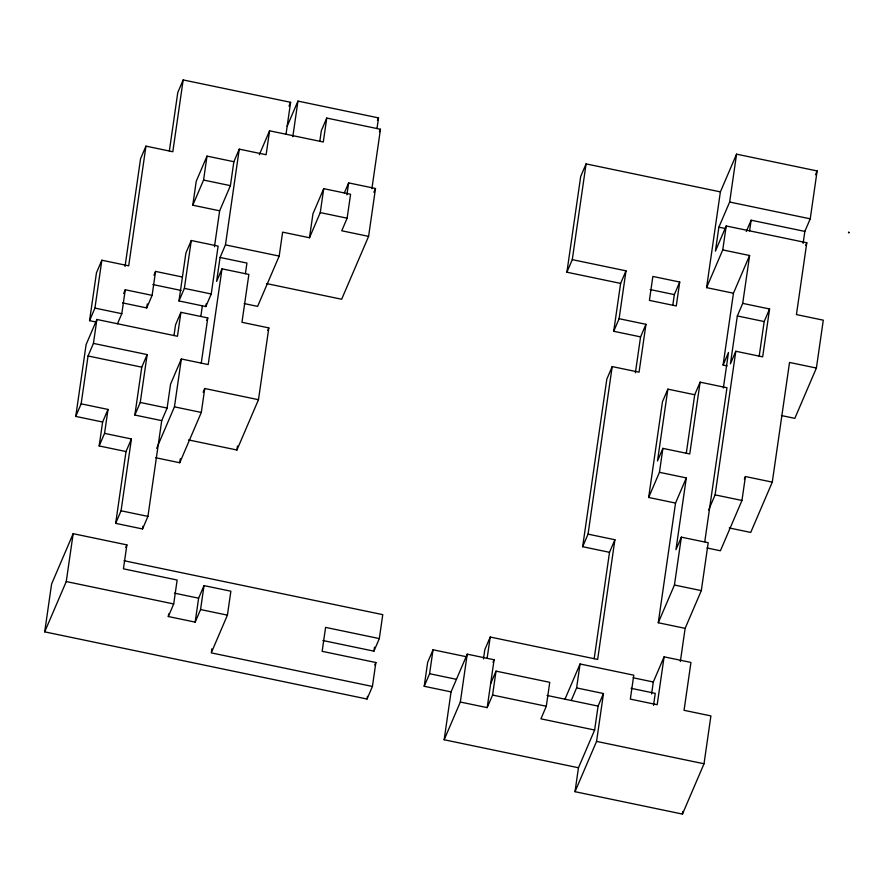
<?xml version="1.0" encoding="UTF-8"?>
<svg xmlns="http://www.w3.org/2000/svg" width="894" height="894" viewBox="0 0 894 894"><rect width="100%" height="100%" fill="white"/><g stroke="black" fill="none" stroke-linecap="round" stroke-linejoin="round"><path stroke-width="1.34" d="M372.418 686.458L367.032 699.03L44.7 631.857L51.606 583.983L73.163 533.684L126.881 544.882L123.428 568.819L177.146 580.016L173.704 603.953L168.307 616.525L195.171 622.123L200.558 609.552L204.011 585.615L230.875 591.202L227.422 615.139L211.252 652.866L372.418 686.458L375.871 662.521L322.142 651.324L325.595 627.387L379.313 638.584L382.766 614.647L124.065 560.728M75.755 416.414L81.142 403.842L108.006 409.441L102.62 422.013L75.755 416.414L86.103 344.603L96.887 319.46L177.47 336.256L180.912 312.319L207.777 317.918L201.262 363.132M96.273 322.075L89.556 320.667L96.463 272.793L101.849 260.221L128.702 265.82L145.957 146.135L172.821 151.734L183.169 79.924L290.617 102.307L286.013 134.223M81.142 403.842L88.048 355.968L93.434 343.397L96.887 319.46M89.556 320.667L94.943 308.095L101.849 260.221M44.7 631.857L66.257 581.558L73.163 533.684M99.167 445.95L104.553 433.378L131.418 438.976L126.02 451.548L99.167 445.95L102.62 422.013M125.048 266.423L140.57 158.707L145.957 146.135M104.553 433.378L108.006 409.441M117.494 323.751L121.807 313.693L125.261 289.757L152.114 295.355L155.567 271.418L182.432 277.017M188.567 439.926L236.921 450.006L258.478 399.707L268.826 327.897L241.972 322.298L248.867 274.424L222.003 268.826L208.201 364.573L181.348 358.975L170.564 384.129L167.111 408.066L161.725 420.638L147.923 516.386L142.537 528.957L115.672 523.359L126.02 451.548M122.556 302.887L146.728 307.927L147.309 303.938M169.346 151.008L177.783 92.495L183.169 79.924M115.672 523.359L121.059 510.787L131.418 438.976M161.725 420.638L134.86 415.039L141.766 367.166L147.152 354.594L93.434 343.397M134.86 415.039L140.257 402.468L147.152 354.594M142.537 528.957L142.917 526.298M173.995 335.529L175.526 324.891L180.912 312.319M178.979 300.954L185.885 253.08L191.271 240.508L218.125 246.107L211.23 293.981L205.843 306.553L178.979 300.954L184.365 288.382L191.271 240.508M233.87 161.713L230.417 185.65L219.645 210.805L192.78 205.207L196.233 181.27L207.006 156.115L233.87 161.713L239.257 149.142L266.121 154.74L269.575 130.803L323.293 142.001L326.746 118.064L380.464 129.261L371.904 188.634M192.78 205.207L203.564 180.052L207.006 156.115M156.662 448.352L174.442 406.848L181.348 358.975M155.567 457.706L179.75 462.746L180.32 458.756M200.837 316.465L202.368 305.826M205.843 306.553L206.223 303.893M214.471 246.71L219.645 210.805M168.307 616.525L168.698 613.865M239.257 149.142L225.456 244.889L220.069 257.461L216.616 281.398L222.003 268.826M179.75 462.746L201.306 412.447L204.76 388.51L258.478 399.707M195.171 622.123L198.624 598.187L204.011 585.615M245.392 273.698L246.934 263.06L220.069 257.461M236.921 450.006L237.491 446.017M211.442 651.536L211.833 648.876M292.819 136.659L297.948 101.1L378.531 117.896L376.989 128.535M244.196 303.58L257.617 306.385L279.185 256.086L282.627 232.149L309.492 237.748L320.264 212.593L323.717 188.656L350.582 194.255L347.129 218.192L341.743 230.775L368.596 236.362L375.502 188.489L348.638 182.89L344.335 192.959M319.817 141.274L321.348 130.636L326.746 118.064M309.492 237.748L312.945 213.811L323.717 188.656M346.917 194.858L348.638 182.89M367.032 699.03L367.412 696.37M322.89 640.517L373.927 651.156L374.508 647.167M571.221 700.494L576.608 687.922L603.472 693.52L598.086 706.092L594.633 730.029L578.463 767.756L444.162 739.763L460.332 702.036L487.185 707.635L494.091 659.761L467.227 654.162L451.057 691.889L424.203 686.29L427.656 662.353L433.042 649.782L466.612 656.777M424.203 686.29L429.589 673.718L433.042 649.782M444.162 739.763L451.057 691.889M460.332 702.036L467.227 654.162M483.475 658.923L484.827 649.614L490.214 637.031L597.65 659.426L614.904 539.741L588.051 534.143L582.653 546.715L609.518 552.313L614.904 539.741M487.141 658.308L490.214 637.031M487.185 707.635L492.583 695.063L496.025 671.126L549.754 682.323L546.301 706.26L540.915 718.832L594.633 730.029M566.897 272.212L572.283 259.64L626.001 270.837L620.615 283.409L566.897 272.212L580.698 176.464L586.084 163.893L720.385 191.875L736.555 154.159L817.138 170.944L810.232 218.829L804.846 231.401L803.125 243.369M572.283 259.64L586.084 163.893M582.653 546.715L606.814 379.157L612.2 366.585L639.065 372.183L645.96 324.31L619.106 318.711L613.709 331.283L640.573 336.882L645.96 324.31M613.709 331.283L620.615 283.409M588.051 534.143L612.2 366.585M619.106 318.711L626.001 270.837M576.608 687.922L580.061 663.985L633.779 675.182L630.337 699.119L657.191 704.707L664.097 656.833L690.95 662.432L684.055 710.305L710.909 715.904L704.014 763.778L682.457 814.076L575.01 791.693L578.463 767.756M594.186 658.699L609.518 552.313M635.399 372.787L640.573 336.882M575.01 791.693L596.566 741.394L603.472 693.52M672.802 305.245L674.333 294.607L679.719 282.035L652.866 276.436L649.413 300.373L676.277 305.971L679.719 282.035M648.664 497.466L659.448 472.311L686.313 477.91L675.529 503.065L648.664 497.466L662.476 401.719L667.863 389.147L694.716 394.735L700.114 382.163L726.967 387.761L704.785 541.641M667.863 389.147L657.503 460.958L662.901 448.375L689.755 453.973L700.114 382.163M659.448 472.311L662.901 448.375M686.313 477.91L675.953 549.721L681.351 537.149L708.204 542.747L701.309 590.621L685.139 628.348L658.275 622.749L675.529 503.065M706.584 287.633L722.754 249.907L749.608 255.505L733.449 293.221L706.584 287.633L720.385 191.875M651.592 693.956L653.313 681.988L664.097 656.833M686.29 453.258L694.716 394.735M736.555 154.159L729.649 202.033L718.877 227.177L715.423 251.113L726.207 225.97L806.79 242.766L796.431 314.576L823.296 320.175L816.39 368.049L794.833 418.347L781.401 415.542M653.525 705.321L655.257 693.353L631.075 688.313M658.275 622.749L674.445 585.022L681.351 537.149M722.754 249.907L726.207 225.97M680.356 661.493L685.139 628.348M727.124 365.881L723.09 365.043L733.449 293.221M723.358 388.03L728.487 352.459L723.09 365.043M737.326 315.951L730.42 363.824L735.807 351.253L762.671 356.851L769.578 308.978L742.713 303.379L737.326 315.951L764.18 321.549L769.578 308.978M749.597 230.842L751.128 220.203L804.846 231.401M708.64 509.96L715.111 494.874L735.807 351.253M742.713 303.379L749.608 255.505M682.457 814.076L682.837 811.417M759.196 356.125L764.18 321.549M706.975 547.977L720.408 550.771L741.964 500.472L745.417 476.536L772.282 482.134L789.536 362.45L816.39 368.049M123.64 293.534L125.261 289.757M153.947 275.184L155.567 271.418M146.728 307.927L152.114 295.355M259.327 154.696L269.575 130.803M288.997 106.084L290.617 102.307M287.164 126.244L297.948 101.1M206.704 320.432L207.777 317.918M125.797 547.396L126.881 544.882M203.139 392.287L204.76 388.51M267.753 330.411L268.826 327.897M377.447 120.411L378.531 117.896M379.391 131.776L380.464 129.261M373.882 192.266L375.502 188.489M368.596 236.362L341.653 299.244L266.446 283.566M373.927 651.156L379.313 638.584M374.787 665.035L375.871 662.521M493.007 662.275L494.091 659.761M490.638 683.698L496.025 671.126M746.278 231.524L751.128 220.203M564.974 699.186L580.061 663.985M815.518 174.721L817.138 170.944M805.706 245.28L806.79 242.766M744.344 479.05L745.417 476.536M772.282 482.134L750.725 532.433L729.236 527.952M729.649 202.033L810.232 218.829M718.877 227.177L725.593 228.573M203.564 180.052L230.417 185.65M320.264 212.593L347.129 218.192M650.161 289.567L674.333 294.607M225.456 244.889L279.185 256.086M184.365 288.382L211.23 293.981M152.863 284.549L181.069 290.427M94.943 308.095L121.807 313.693M88.048 355.968L141.766 367.166M715.111 494.874L741.964 500.472M174.442 406.848L201.306 412.447M140.257 402.468L167.111 408.066M674.445 585.022L701.309 590.621M121.059 510.787L147.923 516.386M633.164 677.786L653.313 681.988M174.453 593.147L198.624 598.187M66.257 581.558L173.704 603.953M200.558 609.552L227.422 615.139M547.05 695.454L598.086 706.092M429.589 673.718L456.454 679.317M492.583 695.063L546.301 706.26M596.566 741.394L704.014 763.778M848.618 232.306L848.529 232.909L849.3 232.44L848.618 232.306"/></g></svg>
